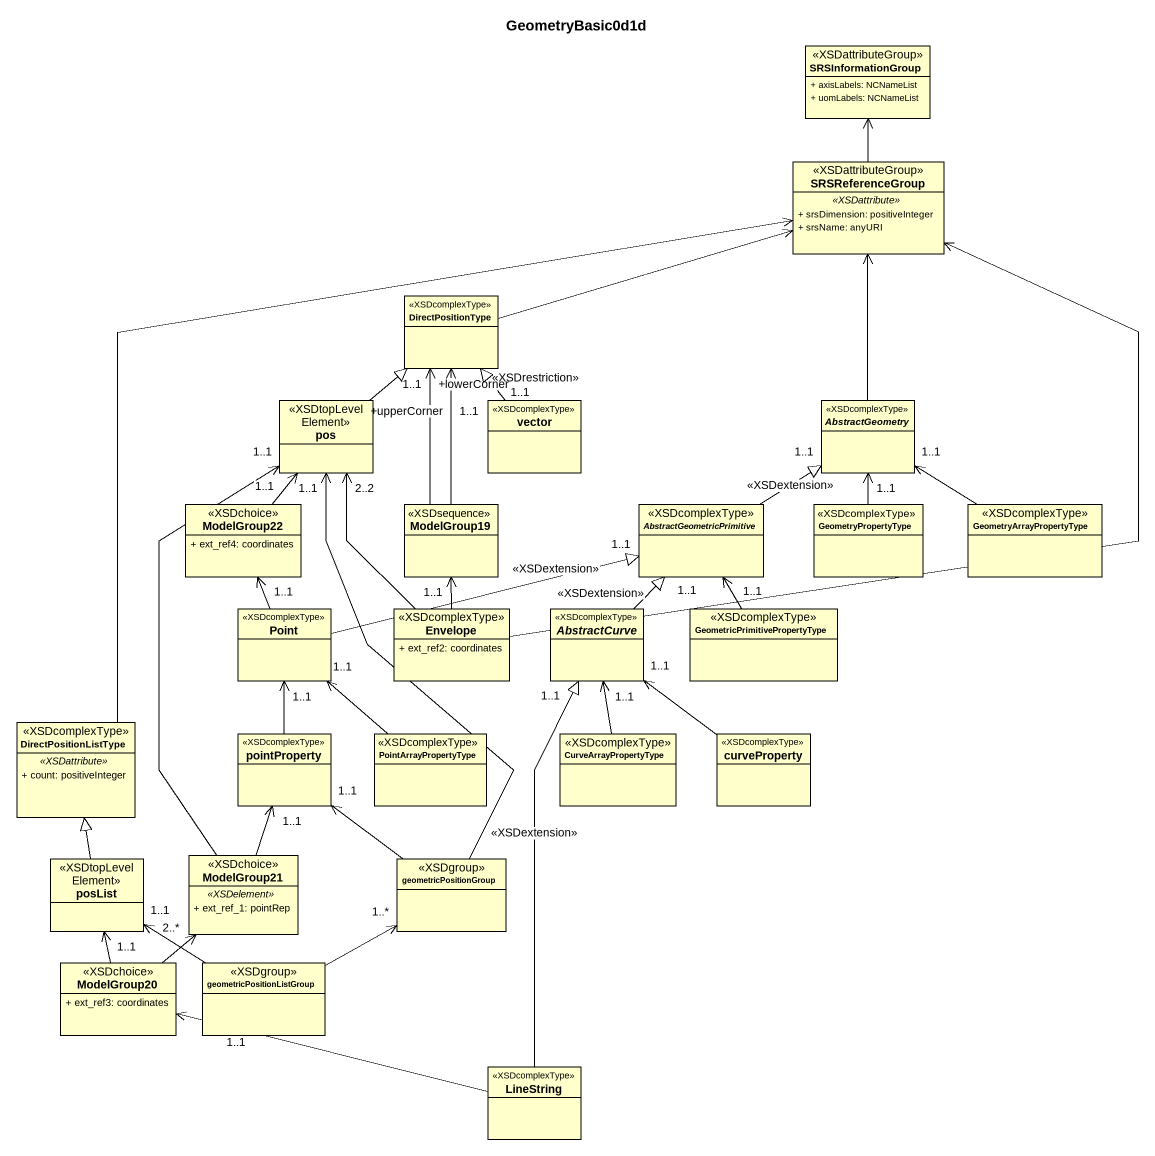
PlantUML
@startuml
title GeometryBasic0d1d
hide circle
hide empty members
skinparam classAttributeIconSize 0
class SRSInformationGroup <<XSDattributeGroup>> {
  + axisLabels: NCNameList
  + uomLabels: NCNameList
}
class SRSReferenceGroup <<XSDattributeGroup>> {
  .. <<XSDattribute>> ..
  + srsDimension: positiveInteger
  + srsName: anyURI
}
class DirectPositionType <<XSDcomplexType>>
class pos <<XSDtopLevelElement>>
class vector <<XSDcomplexType>>
abstract class AbstractGeometry <<XSDcomplexType>>
class ModelGroup22 <<XSDchoice>> {
  + ext_ref4: coordinates
}
class ModelGroup19 <<XSDsequence>>
abstract class AbstractGeometricPrimitive <<XSDcomplexType>>
class GeometryPropertyType <<XSDcomplexType>>
class GeometryArrayPropertyType <<XSDcomplexType>>
class Point <<XSDcomplexType>>
class Envelope <<XSDcomplexType>> {
  + ext_ref2: coordinates
}
abstract class AbstractCurve <<XSDcomplexType>>
class "GeometricPrimitivePropertyType" as GeometricPrimitivePropertyTy <<XSDcomplexType>>
class DirectPositionListType <<XSDcomplexType>> {
  .. <<XSDattribute>> ..
  + count: positiveInteger
}
class pointProperty <<XSDcomplexType>>
class PointArrayPropertyType <<XSDcomplexType>>
class CurveArrayPropertyType <<XSDcomplexType>>
class curveProperty <<XSDcomplexType>>
class posList <<XSDtopLevelElement>>
class ModelGroup21 <<XSDchoice>> {
  .. <<XSDelement>> ..
  + ext_ref_1: pointRep
}
class geometricPositionGroup <<XSDgroup>>
class ModelGroup20 <<XSDchoice>> {
  + ext_ref3: coordinates
}
class geometricPositionListGroup <<XSDgroup>>
class LineString <<XSDcomplexType>>
SRSReferenceGroup -up-> SRSInformationGroup
DirectPositionType -right-> SRSReferenceGroup
pos -up-|> DirectPositionType
vector -up-|> "1..1" DirectPositionType : <<XSDrestriction>>
AbstractGeometry -up-> SRSReferenceGroup
ModelGroup22 -up-> "1..1" pos
ModelGroup19 -up-> "+lowerCorner\n1..1" DirectPositionType
ModelGroup19 -up-> "+upperCorner\n1..1" DirectPositionType
AbstractGeometricPrimitive -up-|> "1..1" AbstractGeometry : <<XSDextension>>
GeometryPropertyType -up-> "1..1" AbstractGeometry
GeometryArrayPropertyType -up-> "1..1" AbstractGeometry
Point -up-> "1..1" ModelGroup22
Point -right-|> "1..1" AbstractGeometricPrimitive : <<XSDextension>>
Envelope -up-> SRSReferenceGroup
Envelope -up-> "2..2" pos
Envelope -up-> "1..1" ModelGroup19
AbstractCurve -up-|> "1..1" AbstractGeometricPrimitive : <<XSDextension>>
GeometricPrimitivePropertyTy -up-> "1..1" AbstractGeometricPrimitive
DirectPositionListType -up-> SRSReferenceGroup
pointProperty -up-> "1..1" Point
PointArrayPropertyType -up-> "1..1" Point
CurveArrayPropertyType -up-> "1..1" AbstractCurve
curveProperty -up-> "1..1" AbstractCurve
posList -up-|> DirectPositionListType
ModelGroup21 -up-> "1..1" pos
ModelGroup21 -up-> "1..1" pointProperty
geometricPositionGroup -up-> "1..1" pos
geometricPositionGroup -up-> "1..1" pointProperty
ModelGroup20 -up-> "1..1" posList
ModelGroup20 -up-> "2..*" ModelGroup21
geometricPositionListGroup -up-> "1..1" posList
geometricPositionListGroup -right-> "1..*" geometricPositionGroup
LineString -up-|> "1..1" AbstractCurve : <<XSDextension>>
LineString -left-> "1..1" ModelGroup20
@enduml
